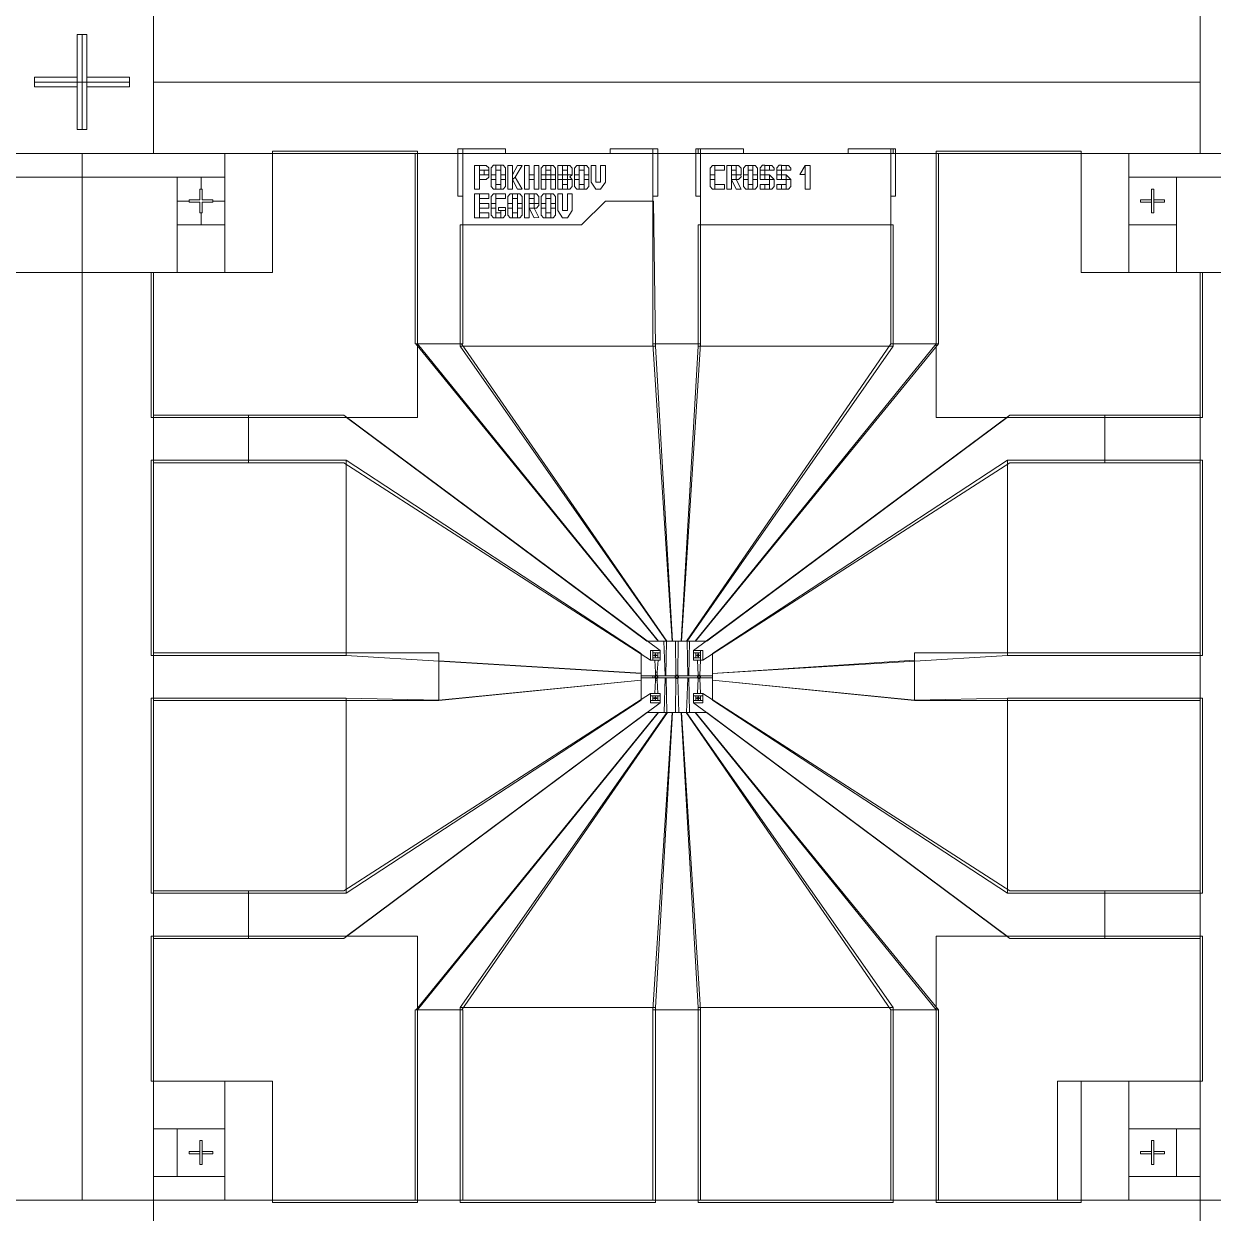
# Model space of a CAD drawing. Header units: millimetres. Extents: x -11355 to -1355, y 1102 to 18602.
# Drawn here: x -8978 to -6478, y 11224 to 13724 of the extents above; entities that cross this region are included whole.
import ezdxf

# ---------------------------------------------------------------- set-up
doc = ezdxf.new("R2010")
doc.units = ezdxf.units.MM
doc.header["$MEASUREMENT"] = 0
doc.layers.add('Etching', color=7, linetype='Continuous')
doc.layers.add('Ohmic', color=7, linetype='Continuous')
doc.layers.add('Mark', color=7, linetype='Continuous', plot=False)

msp = doc.modelspace()

# ---------------------------------------------------------------- linework, layer by layer
at = {"layer": 'Etching', "color": 242, "lineweight": 9}
for points in [[(-8705, 13601.5), (-6505, 13601.5), (-6505, 13751.5), (-8705, 13751.5), (-8705, 13601.5)], [(-8705, 13451.5), (-6505, 13451.5), (-6505, 13601.5), (-8705, 13601.5), (-8705, 13451.5)], [(-9155, 13401.5), (-8855, 13401.5), (-8855, 13451.5), (-9155, 13451.5), (-9155, 13401.5)], [(-8855, 13401.5), (-8555, 13401.5), (-8555, 13451.5), (-8855, 13451.5), (-8855, 13401.5)], [(-8555, 13201.5), (-8455, 13201.5), (-8455, 13451.5), (-8555, 13451.5), (-8555, 13201.5)], [(-8155, 13051.5), (-8055, 13051.5), (-8055, 13451.5), (-8155, 13451.5), (-8155, 13051.5)], [(-7655, 13051.5), (-7555, 13051.5), (-7555, 13451.5), (-7655, 13451.5), (-7655, 13051.5)], [(-7155, 13051.5), (-7055, 13051.5), (-7055, 13451.5), (-7155, 13451.5), (-7155, 13051.5)], [(-6755, 13201.5), (-6655, 13201.5), (-6655, 13451.5), (-6755, 13451.5), (-6755, 13201.5)], [(-6655, 13401.5), (-6355, 13401.5), (-6355, 13451.5), (-6655, 13451.5), (-6655, 13401.5)], [(-9055, 13201.5), (-8855, 13201.5), (-8855, 13401.5), (-9055, 13401.5), (-9055, 13201.5)], [(-8855, 13201.5), (-8655, 13201.5), (-8655, 13401.5), (-8855, 13401.5), (-8855, 13201.5)], [(-6555, 13201.5), (-6355, 13201.5), (-6355, 13401.5), (-6555, 13401.5), (-6555, 13201.5)], [(-8655, 13201.5), (-8555, 13201.5), (-8555, 13301.5), (-8655, 13301.5), (-8655, 13201.5)], [(-6655, 13201.5), (-6555, 13201.5), (-6555, 13301.5), (-6655, 13301.5), (-6655, 13201.5)], [(-9005, 11251.5), (-8855, 11251.5), (-8855, 13201.5), (-9005, 13201.5), (-9005, 11251.5)], [(-8855, 11251.5), (-8705, 11251.5), (-8705, 13201.5), (-8855, 13201.5), (-8855, 11251.5)], [(-6505, 11251.5), (-6355, 11251.5), (-6355, 13201.5), (-6505, 13201.5), (-6505, 11251.5)], [(-7644.303, 12426.332), (-8153.606, 13051.5), (-8057.169, 13051.5), (-7625.63, 12426.5), (-7644.303, 12426.332)], [(-7614.921, 12426.501), (-7655, 13051.5), (-7555, 13051.5), (-7595.079, 12426.501), (-7614.921, 12426.501)], [(-7565.697, 12426.332), (-7055, 13051.5), (-7155, 13051.5), (-7584.37, 12426.5), (-7565.697, 12426.332)], [(-8705, 12801.5), (-8505, 12801.5), (-8505, 12901.5), (-8705, 12901.5), (-8705, 12801.5)], [(-8305, 12901.5), (-8505, 12901.5), (-8505, 12801.5), (-8305, 12801.5), (-7660, 12386.5), (-7660, 12406.5), (-7640, 12406.5), (-8305, 12901.5)], [(-6905, 12901.5), (-6705, 12901.5), (-6705, 12801.5), (-6905, 12801.5), (-7550, 12386.5), (-7550, 12406.5), (-7570, 12406.5), (-6905, 12901.5)], [(-6705, 12801.5), (-6505, 12801.5), (-6505, 12901.5), (-6705, 12901.5), (-6705, 12801.5)], [(-7632, 12426.442), (-7626.674, 12426.5), (-7627.692, 12353.416), (-7629.535, 12353.416), (-7632, 12426.442)], [(-7606.911, 12354.819), (-7603.091, 12354.819), (-7602, 12426.501), (-7608, 12426.501), (-7606.911, 12354.819)], [(-7578, 12426.442), (-7583.326, 12426.5), (-7582, 12353.41), (-7580, 12353.41), (-7578, 12426.442)], [(-8705, 12301.5), (-8105, 12301.5), (-8105, 12401.5), (-8705, 12401.5), (-8705, 12301.5)], [(-7660, 12386.5), (-7655, 12386.5), (-7655, 12406.5), (-7660, 12406.5), (-7660, 12386.5)], [(-7655, 12401.5), (-7640, 12401.5), (-7640, 12406.5), (-7655, 12406.5), (-7655, 12401.5)], [(-7645, 12391.5), (-7640, 12391.5), (-7640, 12401.5), (-7645, 12401.5), (-7645, 12391.5)], [(-7570, 12401.5), (-7555, 12401.5), (-7555, 12406.5), (-7570, 12406.5), (-7570, 12401.5)], [(-7570, 12391.5), (-7565, 12391.5), (-7565, 12401.5), (-7570, 12401.5), (-7570, 12391.5)], [(-7555, 12386.5), (-7550, 12386.5), (-7550, 12406.5), (-7555, 12406.5), (-7555, 12386.5)], [(-7105, 12301.5), (-6505, 12301.5), (-6505, 12401.5), (-7105, 12401.5), (-7105, 12301.5)], [(-7680.011, 12358.92), (-7680, 12344.148), (-8105, 12301.5), (-8105, 12385.362), (-7680.011, 12358.92)], [(-7655, 12386.5), (-7640, 12386.5), (-7640, 12391.5), (-7655, 12391.5), (-7655, 12386.5)], [(-7644.205, 12386.5), (-7651.465, 12386.5), (-7649.927, 12361.5), (-7646.107, 12361.5), (-7644.205, 12386.5)], [(-7570, 12386.5), (-7555, 12386.5), (-7555, 12391.5), (-7570, 12391.5), (-7570, 12386.5)], [(-7561.342, 12386.5), (-7555, 12386.5), (-7556.41, 12354.819), (-7560.23, 12354.819), (-7561.342, 12386.5)], [(-7530.001, 12358.687), (-7530.002, 12344.147), (-7105, 12301.5), (-7105, 12386.121), (-7530.001, 12358.687)], [(-7680.004, 12349.59), (-7655.017, 12349.59), (-7655.017, 12353.41), (-7680.006, 12353.41), (-7680.004, 12349.59)], [(-7655.017, 12349.59), (-7651.337, 12349.59), (-7651.337, 12353.41), (-7655.017, 12353.41), (-7655.017, 12349.59)], [(-7651.337, 12349.59), (-7649.927, 12351), (-7649.927, 12352), (-7651.337, 12353.41), (-7651.337, 12349.59)], [(-7649.927, 12354.819), (-7646.107, 12354.819), (-7646.107, 12361.5), (-7649.927, 12361.5), (-7649.927, 12354.819)], [(-7648.52, 12353.41), (-7647.52, 12353.41), (-7646.107, 12354.819), (-7649.927, 12354.819), (-7648.52, 12353.41)], [(-7646.107, 12351), (-7644.697, 12349.59), (-7644.697, 12353.41), (-7646.107, 12352), (-7646.107, 12351)], [(-7644.697, 12353.41), (-7608.321, 12353.41), (-7608.321, 12349.59), (-7644.697, 12349.59), (-7644.697, 12353.41)], [(-7608.321, 12349.59), (-7606.911, 12351), (-7606.911, 12352), (-7608.321, 12353.41), (-7608.321, 12349.59)], [(-7605.504, 12353.41), (-7604.504, 12353.41), (-7603.091, 12354.819), (-7606.911, 12354.819), (-7605.504, 12353.41)], [(-7603.091, 12351), (-7601.681, 12349.59), (-7601.681, 12353.41), (-7603.091, 12352), (-7603.091, 12351)], [(-7601.681, 12349.59), (-7561.64, 12349.59), (-7561.64, 12353.41), (-7601.681, 12353.41), (-7601.681, 12349.59)], [(-7561.64, 12349.59), (-7560.23, 12351), (-7560.23, 12352), (-7561.64, 12353.41), (-7561.64, 12349.59)], [(-7558.823, 12353.41), (-7557.823, 12353.41), (-7556.41, 12354.819), (-7560.23, 12354.819), (-7558.823, 12353.41)], [(-7556.41, 12351), (-7555, 12349.59), (-7555, 12353.41), (-7556.41, 12352), (-7556.41, 12351)], [(-7530.001, 12349.584), (-7555, 12349.59), (-7555, 12353.41), (-7530.002, 12353.41), (-7530.001, 12349.584)], [(-7644.678, 12316.5), (-7651.419, 12316.5), (-7649.927, 12344.5), (-7646.107, 12344.5), (-7644.678, 12316.5)], [(-7649.927, 12348.18), (-7646.107, 12348.18), (-7647.52, 12349.59), (-7648.52, 12349.59), (-7649.927, 12348.18)], [(-7646.107, 12344.5), (-7649.927, 12344.5), (-7649.927, 12348.18), (-7646.107, 12348.18), (-7646.107, 12344.5)], [(-7631.605, 12276.56), (-7625.63, 12276.499), (-7627.494, 12349.587), (-7629.425, 12349.587), (-7631.605, 12276.56)], [(-7606.911, 12348.18), (-7603.091, 12348.18), (-7600.511, 12276.501), (-7608.032, 12276.501), (-7606.911, 12348.18)], [(-7606.911, 12348.18), (-7603.091, 12348.18), (-7604.504, 12349.59), (-7605.504, 12349.59), (-7606.911, 12348.18)], [(-7578.249, 12276.561), (-7584.37, 12276.5), (-7582, 12349.589), (-7579.999, 12349.59), (-7578.249, 12276.561)], [(-7561.711, 12316.5), (-7555.034, 12316.5), (-7556.41, 12348.18), (-7560.23, 12348.18), (-7561.711, 12316.5)], [(-7560.23, 12348.18), (-7556.41, 12348.18), (-7557.823, 12349.59), (-7558.823, 12349.59), (-7560.23, 12348.18)], [(-8305, 11801.5), (-8505, 11801.5), (-8505, 11901.5), (-8305, 11901.5), (-7660, 12316.5), (-7660, 12296.5), (-7640, 12296.5), (-8305, 11801.5)], [(-7660, 12311.5), (-7640, 12311.5), (-7640, 12316.5), (-7660, 12316.5), (-7660, 12311.5)], [(-7660, 12301.5), (-7655, 12301.5), (-7655, 12311.5), (-7660, 12311.5), (-7660, 12301.5)], [(-7660, 12296.5), (-7640, 12296.5), (-7640, 12301.5), (-7660, 12301.5), (-7660, 12296.5)], [(-7645, 12301.5), (-7640, 12301.5), (-7640, 12311.5), (-7645, 12311.5), (-7645, 12301.5)], [(-7570, 12311.5), (-7550, 12311.5), (-7550, 12316.5), (-7570, 12316.5), (-7570, 12311.5)], [(-6905, 11801.5), (-6705, 11801.5), (-6705, 11901.5), (-6905, 11901.5), (-7550, 12316.5), (-7550, 12296.5), (-7570, 12296.5), (-6905, 11801.5)], [(-7570, 12301.5), (-7565, 12301.5), (-7565, 12311.5), (-7570, 12311.5), (-7570, 12301.5)], [(-7570, 12296.5), (-7550, 12296.5), (-7550, 12301.5), (-7570, 12301.5), (-7570, 12296.5)], [(-7555, 12301.5), (-7550, 12301.5), (-7550, 12311.5), (-7555, 12311.5), (-7555, 12301.5)], [(-7644.303, 12276.668), (-8152.605, 11651.5), (-8056.832, 11651.5), (-7624.63, 12276.5), (-7644.303, 12276.668)], [(-7615, 12276.5), (-7655, 11651.5), (-7555, 11651.5), (-7595, 12276.501), (-7615, 12276.5)], [(-7565.697, 12276.668), (-7055, 11651.5), (-7155, 11651.5), (-7585.37, 12276.5), (-7565.697, 12276.668)], [(-8705, 11801.5), (-8505, 11801.5), (-8505, 11901.5), (-8705, 11901.5), (-8705, 11801.5)], [(-6705, 11801.5), (-6505, 11801.5), (-6505, 11901.5), (-6705, 11901.5), (-6705, 11801.5)], [(-8155, 11251.5), (-8055, 11251.5), (-8055, 11651.5), (-8155, 11651.5), (-8155, 11251.5)], [(-7655, 11251.5), (-7555, 11251.5), (-7555, 11651.5), (-7655, 11651.5), (-7655, 11251.5)], [(-7155, 11251.5), (-7055, 11251.5), (-7055, 11651.5), (-7155, 11651.5), (-7155, 11251.5)], [(-8705, 11401.5), (-8555, 11401.5), (-8555, 11501.5), (-8705, 11501.5), (-8705, 11401.5)], [(-8555, 11251.5), (-8455, 11251.5), (-8455, 11501.5), (-8555, 11501.5), (-8555, 11251.5)], [(-6805, 11251.5), (-6655, 11251.5), (-6655, 11501.5), (-6805, 11501.5), (-6805, 11251.5)], [(-6655, 11401.5), (-6505, 11401.5), (-6505, 11501.5), (-6655, 11501.5), (-6655, 11401.5)], [(-8705, 11301.5), (-8655, 11301.5), (-8655, 11401.5), (-8705, 11401.5), (-8705, 11301.5)], [(-6555, 11301.5), (-6505, 11301.5), (-6505, 11401.5), (-6555, 11401.5), (-6555, 11301.5)], [(-8705, 11251.5), (-8555, 11251.5), (-8555, 11301.5), (-8705, 11301.5), (-8705, 11251.5)], [(-6655, 11251.5), (-6505, 11251.5), (-6505, 11301.5), (-6655, 11301.5), (-6655, 11251.5)], [(-8705, 11101.5), (-6505, 11101.5), (-6505, 11251.5), (-8705, 11251.5), (-8705, 11101.5)]]:
    msp.add_lwpolyline(points, dxfattribs=at)
at = {"layer": 'Mark', "color": 250, "lineweight": 9}
for points in [[(-8655, 13401.5), (-8605, 13401.5), (-8605, 13376.5), (-8607.5, 13376.5), (-8607.5, 13354), (-8630, 13354), (-8630, 13351.5), (-8655, 13351.5), (-8655, 13401.5)], [(-8555, 13401.5), (-8605, 13401.5), (-8605, 13376.5), (-8602.5, 13376.5), (-8602.5, 13354), (-8580, 13354), (-8580, 13351.5), (-8555, 13351.5), (-8555, 13401.5)], [(-8655, 13301.5), (-8605, 13301.5), (-8605, 13326.5), (-8607.5, 13326.5), (-8607.5, 13349), (-8630, 13349), (-8630, 13351.5), (-8655, 13351.5), (-8655, 13301.5)], [(-8555, 13301.5), (-8605, 13301.5), (-8605, 13326.5), (-8602.5, 13326.5), (-8602.5, 13349), (-8580, 13349), (-8580, 13351.5), (-8555, 13351.5), (-8555, 13301.5)]]:
    msp.add_lwpolyline(points, dxfattribs=at)
at = {"layer": 'Ohmic', "color": 114, "lineweight": 9}
for points in [[(-8865, 13601.5), (-8855, 13601.5), (-8855, 13701.5), (-8865, 13701.5), (-8865, 13601.5)], [(-8855, 13601.5), (-8845, 13601.5), (-8845, 13701.5), (-8855, 13701.5), (-8855, 13601.5)], [(-8955, 13611.5), (-8955, 13601.5), (-8865, 13601.5), (-8865, 13611.5), (-8955, 13611.5)], [(-8955, 13591.5), (-8955, 13601.5), (-8865, 13601.5), (-8865, 13591.5), (-8955, 13591.5)], [(-8865, 13501.5), (-8855, 13501.5), (-8855, 13601.5), (-8865, 13601.5), (-8865, 13501.5)], [(-8855, 13501.5), (-8845, 13501.5), (-8845, 13601.5), (-8855, 13601.5), (-8855, 13501.5)], [(-8755, 13611.5), (-8755, 13601.5), (-8845, 13601.5), (-8845, 13611.5), (-8755, 13611.5)], [(-8755, 13591.5), (-8755, 13601.5), (-8845, 13601.5), (-8845, 13591.5), (-8755, 13591.5)], [(-8710, 12896.5), (-8150, 12896.5), (-8150, 13456.5), (-8455, 13456.5), (-8455, 13201.5), (-8710, 13201.5), (-8710, 12896.5)], [(-8065, 13361.5), (-8055, 13361.5), (-8055, 13461.5), (-8065, 13461.5), (-8065, 13361.5)], [(-7965, 13451.5), (-7965, 13461.5), (-8055, 13461.5), (-8055, 13451.5), (-7965, 13451.5)], [(-7745, 13451.5), (-7745, 13461.5), (-7655, 13461.5), (-7655, 13451.5), (-7745, 13451.5)], [(-7655, 13361.5), (-7645, 13361.5), (-7645, 13461.5), (-7655, 13461.5), (-7655, 13361.5)], [(-7565, 13361.5), (-7555, 13361.5), (-7555, 13461.5), (-7565, 13461.5), (-7565, 13361.5)], [(-7465, 13451.5), (-7465, 13461.5), (-7560, 13461.5), (-7560, 13451.5), (-7465, 13451.5)], [(-7245, 13451.5), (-7245, 13461.5), (-7150, 13461.5), (-7150, 13451.5), (-7245, 13451.5)], [(-7155, 13361.5), (-7145, 13361.5), (-7145, 13461.5), (-7155, 13461.5), (-7155, 13361.5)], [(-6500, 12896.5), (-7060, 12896.5), (-7060, 13456.5), (-6755, 13456.5), (-6755, 13201.5), (-6500, 13201.5), (-6500, 12896.5)], [(-8030, 13376.484), (-8020, 13376.484), (-8020, 13426.484), (-8030, 13426.484), (-8030, 13376.484)], [(-8020, 13426.484), (-8020, 13416.484), (-8000, 13416.484), (-8000, 13421.468), (-8005.597, 13426.484), (-8020, 13426.484)], [(-7995, 13406.5), (-7985, 13406.5), (-7985, 13426.5), (-7989.984, 13426.5), (-7995, 13420.903), (-7995, 13406.5)], [(-7985, 13416.5), (-7975, 13416.5), (-7975, 13426.5), (-7985, 13426.5), (-7985, 13416.5)], [(-7965, 13406.5), (-7975, 13406.5), (-7975, 13426.5), (-7970.016, 13426.5), (-7965, 13420.903), (-7965, 13406.5)], [(-7960, 13376.484), (-7950, 13376.484), (-7950, 13426.484), (-7960, 13426.484), (-7960, 13376.484)], [(-7950, 13406.484), (-7940, 13426.484), (-7930, 13426.484), (-7944.433, 13401.484), (-7950, 13396.484), (-7950, 13406.484)], [(-7925, 13376.484), (-7915, 13376.484), (-7915, 13426.484), (-7925, 13426.484), (-7925, 13376.484)], [(-7905, 13376.484), (-7895, 13376.484), (-7895, 13426.484), (-7905, 13426.484), (-7905, 13376.484)], [(-7890, 13406.484), (-7880, 13406.484), (-7880, 13426.484), (-7884.984, 13426.484), (-7890, 13420.887), (-7890, 13406.484)], [(-7880, 13416.484), (-7870, 13416.484), (-7870, 13426.484), (-7880, 13426.484), (-7880, 13416.484)], [(-7860, 13406.484), (-7870, 13406.484), (-7870, 13426.484), (-7865.016, 13426.484), (-7860, 13420.887), (-7860, 13406.484)], [(-7855, 13406.484), (-7845, 13406.484), (-7845, 13426.484), (-7855, 13426.484), (-7855, 13406.484)], [(-7845, 13416.484), (-7835, 13416.484), (-7835, 13426.484), (-7845, 13426.484), (-7845, 13416.484)], [(-7825, 13406.484), (-7835, 13406.484), (-7835, 13426.484), (-7830.016, 13426.484), (-7825, 13420.887), (-7825, 13406.484)], [(-7820, 13406.484), (-7810, 13406.484), (-7810, 13426.484), (-7814.984, 13426.484), (-7820, 13420.887), (-7820, 13406.484)], [(-7810, 13416.484), (-7800, 13416.484), (-7800, 13426.484), (-7810, 13426.484), (-7810, 13416.484)], [(-7790, 13406.484), (-7800, 13406.484), (-7800, 13426.484), (-7795.016, 13426.484), (-7790, 13420.887), (-7790, 13406.484)], [(-7765, 13376.484), (-7775, 13376.484), (-7785, 13391.389), (-7785, 13426.484), (-7775, 13426.484), (-7775, 13391.389), (-7765, 13391.389), (-7765, 13426.484), (-7755, 13426.484), (-7755, 13391.389), (-7765, 13376.484)], [(-7535, 13406.484), (-7525, 13406.484), (-7525, 13426.484), (-7529.984, 13426.484), (-7535, 13420.887), (-7535, 13406.484)], [(-7525, 13416.484), (-7505, 13416.484), (-7505, 13426.484), (-7525, 13426.484), (-7525, 13416.484)], [(-7500, 13376.484), (-7490, 13376.484), (-7490, 13426.484), (-7500, 13426.484), (-7500, 13376.484)], [(-7490, 13426.484), (-7480, 13426.484), (-7480, 13416.484), (-7490, 13416.484), (-7490, 13426.484)], [(-7470, 13406.484), (-7480, 13406.484), (-7480, 13426.484), (-7475.016, 13426.484), (-7470, 13420.887), (-7470, 13406.484)], [(-7465, 13406.484), (-7455, 13406.484), (-7455, 13426.484), (-7459.984, 13426.484), (-7465, 13420.887), (-7465, 13406.484)], [(-7455, 13416.484), (-7445, 13416.484), (-7445, 13426.484), (-7455, 13426.484), (-7455, 13416.484)], [(-7435, 13406.484), (-7445, 13406.484), (-7445, 13426.484), (-7440.016, 13426.484), (-7435, 13420.887), (-7435, 13406.484)], [(-7429.975, 13416.484), (-7420, 13416.52), (-7420, 13426.52), (-7424.984, 13426.52), (-7430, 13420.923), (-7429.975, 13416.484)], [(-7420, 13416.484), (-7410, 13416.484), (-7410, 13426.484), (-7420, 13426.484), (-7420, 13416.484)], [(-7400.025, 13416.448), (-7410, 13416.484), (-7410, 13426.484), (-7405.016, 13426.484), (-7400, 13420.887), (-7400.025, 13416.448)], [(-7394.975, 13416.484), (-7385, 13416.52), (-7385, 13426.52), (-7389.984, 13426.52), (-7395, 13420.923), (-7394.975, 13416.484)], [(-7385, 13416.484), (-7375, 13416.484), (-7375, 13426.484), (-7385, 13426.484), (-7385, 13416.484)], [(-7365.025, 13416.448), (-7375, 13416.484), (-7375, 13426.484), (-7370.016, 13426.484), (-7365, 13420.887), (-7365.025, 13416.448)], [(-7334.846, 13409.797), (-7336.295, 13406.899), (-7346.283, 13406.955), (-7334.846, 13426.484), (-7334.846, 13409.797)], [(-7334.846, 13376.484), (-7324.846, 13376.484), (-7324.846, 13426.484), (-7334.846, 13426.484), (-7334.846, 13376.484)], [(-8020, 13396.484), (-8020, 13406.484), (-8000, 13406.484), (-8000, 13401.5), (-8005.597, 13396.484), (-8020, 13396.484)], [(-8010, 13406.484), (-8010, 13416.484), (-8000, 13416.484), (-8000, 13406.484), (-8010, 13406.484)], [(-7995, 13396.5), (-7985, 13396.5), (-7985, 13406.5), (-7995, 13406.5), (-7995, 13396.5)], [(-7975, 13396.5), (-7965, 13396.5), (-7965, 13406.5), (-7975, 13406.5), (-7975, 13396.5)], [(-7950, 13396.484), (-7940, 13376.484), (-7930, 13376.484), (-7944.433, 13401.484), (-7950, 13396.484)], [(-7915, 13396.484), (-7905, 13396.484), (-7905, 13406.484), (-7915, 13406.484), (-7915, 13396.484)], [(-7890, 13396.484), (-7880, 13396.484), (-7880, 13406.484), (-7890, 13406.484), (-7890, 13396.484)], [(-7880, 13396.484), (-7870, 13396.484), (-7870, 13406.484), (-7880, 13406.484), (-7880, 13396.484)], [(-7870, 13396.484), (-7860, 13396.484), (-7860, 13406.484), (-7870, 13406.484), (-7870, 13396.484)], [(-7855, 13396.484), (-7845, 13396.484), (-7845, 13406.484), (-7855, 13406.484), (-7855, 13396.484)], [(-7845, 13396.484), (-7835, 13396.484), (-7835, 13406.484), (-7845, 13406.484), (-7845, 13396.484)], [(-7835, 13406.484), (-7825, 13406.484), (-7830, 13402.19), (-7825, 13396.484), (-7835, 13396.484), (-7835, 13406.484)], [(-7820, 13396.484), (-7810, 13396.484), (-7810, 13406.484), (-7820, 13406.484), (-7820, 13396.484)], [(-7800, 13396.484), (-7790, 13396.484), (-7790, 13406.484), (-7800, 13406.484), (-7800, 13396.484)], [(-7535, 13396.484), (-7525, 13396.484), (-7525, 13406.484), (-7535, 13406.484), (-7535, 13396.484)], [(-7490, 13406.484), (-7480, 13406.484), (-7480, 13396.484), (-7490, 13396.484), (-7490, 13406.484)], [(-7470.025, 13406.52), (-7480, 13406.484), (-7480, 13396.484), (-7475.016, 13396.484), (-7470, 13402.081), (-7470.025, 13406.52)], [(-7465, 13396.484), (-7455, 13396.484), (-7455, 13406.484), (-7465, 13406.484), (-7465, 13396.484)], [(-7445, 13396.484), (-7435, 13396.484), (-7435, 13406.484), (-7445, 13406.484), (-7445, 13396.484)], [(-7430, 13406.484), (-7420, 13406.484), (-7420, 13416.484), (-7430, 13416.484), (-7430, 13406.484)], [(-7430, 13396.484), (-7420, 13396.484), (-7420, 13406.484), (-7430, 13406.484), (-7430, 13396.484)], [(-7420, 13396.484), (-7410, 13396.484), (-7410, 13406.484), (-7420, 13406.484), (-7420, 13396.484)], [(-7410, 13406.484), (-7405, 13401.484), (-7400, 13396.484), (-7410, 13396.484), (-7410, 13406.484)], [(-7395, 13406.484), (-7385, 13406.484), (-7385, 13416.484), (-7395, 13416.484), (-7395, 13406.484)], [(-7395, 13396.484), (-7385, 13396.484), (-7385, 13406.484), (-7395, 13406.484), (-7395, 13396.484)], [(-7385, 13396.484), (-7375, 13396.484), (-7375, 13406.484), (-7385, 13406.484), (-7385, 13396.484)], [(-7375, 13406.484), (-7370, 13401.484), (-7365, 13396.484), (-7375, 13396.484), (-7375, 13406.484)], [(-7995, 13396.5), (-7985, 13396.5), (-7985, 13376.5), (-7989.984, 13376.5), (-7995, 13382.097), (-7995, 13396.5)], [(-7985, 13376.5), (-7975, 13376.5), (-7975, 13386.5), (-7985, 13386.5), (-7985, 13376.5)], [(-7965, 13396.5), (-7975, 13396.5), (-7975, 13376.5), (-7970.016, 13376.5), (-7965, 13382.097), (-7965, 13396.5)], [(-7890, 13396.484), (-7880, 13396.484), (-7880, 13376.484), (-7890, 13376.484), (-7890, 13396.484)], [(-7860, 13396.484), (-7870, 13396.484), (-7870, 13376.484), (-7860, 13376.484), (-7860, 13396.484)], [(-7855, 13396.484), (-7845, 13396.484), (-7845, 13376.484), (-7855, 13376.484), (-7855, 13396.484)], [(-7845, 13376.484), (-7835, 13376.484), (-7835, 13386.484), (-7845, 13386.484), (-7845, 13376.484)], [(-7825, 13396.484), (-7835, 13396.484), (-7835, 13376.484), (-7830.016, 13376.484), (-7825, 13382.081), (-7825, 13396.484)], [(-7820, 13396.484), (-7810, 13396.484), (-7810, 13376.484), (-7814.984, 13376.484), (-7820, 13382.081), (-7820, 13396.484)], [(-7810, 13376.484), (-7800, 13376.484), (-7800, 13386.484), (-7810, 13386.484), (-7810, 13376.484)], [(-7790, 13396.484), (-7800, 13396.484), (-7800, 13376.484), (-7795.016, 13376.484), (-7790, 13382.081), (-7790, 13396.484)], [(-7535, 13396.484), (-7525, 13396.484), (-7525, 13376.484), (-7529.984, 13376.484), (-7535, 13382.081), (-7535, 13396.484)], [(-7525, 13376.484), (-7505, 13376.484), (-7505, 13386.484), (-7525, 13386.484), (-7525, 13376.484)], [(-7490, 13396.484), (-7480, 13376.484), (-7470.012, 13376.54), (-7480, 13396.484), (-7490, 13396.484)], [(-7465, 13396.484), (-7455, 13396.484), (-7455, 13376.484), (-7459.984, 13376.484), (-7465, 13382.081), (-7465, 13396.484)], [(-7455, 13376.484), (-7445, 13376.484), (-7445, 13386.484), (-7455, 13386.484), (-7455, 13376.484)], [(-7435, 13396.484), (-7445, 13396.484), (-7445, 13376.484), (-7440.016, 13376.484), (-7435, 13382.081), (-7435, 13396.484)], [(-7430, 13386.484), (-7420, 13386.484), (-7420, 13376.484), (-7430, 13376.484), (-7430, 13386.484)], [(-7420, 13376.484), (-7410, 13376.484), (-7410, 13386.484), (-7420, 13386.484), (-7420, 13376.484)], [(-7400, 13396.484), (-7410, 13396.484), (-7410, 13376.484), (-7405.016, 13376.484), (-7400, 13382.081), (-7400, 13396.484)], [(-7395, 13386.484), (-7385, 13386.484), (-7385, 13376.484), (-7395, 13376.484), (-7395, 13386.484)], [(-7385, 13376.484), (-7375, 13376.484), (-7375, 13386.484), (-7385, 13386.484), (-7385, 13376.484)], [(-7365, 13396.484), (-7375, 13396.484), (-7375, 13376.484), (-7370.016, 13376.484), (-7365, 13382.081), (-7365, 13396.484)], [(-6607.5, 13326.5), (-6602.5, 13326.5), (-6602.5, 13376.5), (-6607.5, 13376.5), (-6607.5, 13326.5)], [(-8060, 13046.5), (-7650, 13046.5), (-7654, 13351.5), (-7755, 13351.5), (-7805, 13301.5), (-8060, 13301.5), (-8060, 13046.5)], [(-8030, 13316.484), (-8020, 13316.484), (-8020, 13366.484), (-8030, 13366.484), (-8030, 13316.484)], [(-8020, 13356.484), (-8000, 13356.484), (-8000, 13366.484), (-8020, 13366.484), (-8020, 13356.484)], [(-7995.038, 13346.484), (-7985.038, 13346.484), (-7985.038, 13366.484), (-7990.022, 13366.484), (-7995.038, 13360.887), (-7995.038, 13346.484)], [(-7985.038, 13356.484), (-7965.038, 13356.484), (-7965.038, 13366.484), (-7985.038, 13366.484), (-7985.038, 13356.484)], [(-7960.032, 13346.484), (-7950.032, 13346.484), (-7950.032, 13366.484), (-7955.016, 13366.484), (-7960.032, 13360.887), (-7960.032, 13346.484)], [(-7950.032, 13356.484), (-7940.032, 13356.484), (-7940.032, 13366.484), (-7950.032, 13366.484), (-7950.032, 13356.484)], [(-7930.032, 13346.484), (-7940.032, 13346.484), (-7940.032, 13366.484), (-7935.048, 13366.484), (-7930.032, 13360.887), (-7930.032, 13346.484)], [(-7925.038, 13316.484), (-7915.038, 13316.484), (-7915.038, 13366.484), (-7925.038, 13366.484), (-7925.038, 13316.484)], [(-7915.038, 13366.484), (-7905.038, 13366.484), (-7905.038, 13356.484), (-7915.038, 13356.484), (-7915.038, 13366.484)], [(-7895.038, 13346.484), (-7905.038, 13346.484), (-7905.038, 13366.484), (-7900.054, 13366.484), (-7895.038, 13360.887), (-7895.038, 13346.484)], [(-7890.038, 13346.484), (-7880.038, 13346.484), (-7880.038, 13366.484), (-7885.022, 13366.484), (-7890.038, 13360.887), (-7890.038, 13346.484)], [(-7880.038, 13356.484), (-7870.038, 13356.484), (-7870.038, 13366.484), (-7880.038, 13366.484), (-7880.038, 13356.484)], [(-7860.038, 13346.484), (-7870.038, 13346.484), (-7870.038, 13366.484), (-7865.054, 13366.484), (-7860.038, 13360.887), (-7860.038, 13346.484)], [(-7835.038, 13316.484), (-7845.038, 13316.484), (-7855.038, 13331.389), (-7855.038, 13366.484), (-7845.038, 13366.484), (-7845.038, 13331.389), (-7835.038, 13331.389), (-7835.038, 13366.484), (-7825.038, 13366.484), (-7825.038, 13331.389), (-7835.038, 13316.484)], [(-6630, 13354), (-6630, 13349), (-6607.5, 13349), (-6607.5, 13354), (-6630, 13354)], [(-6580, 13354), (-6580, 13349), (-6602.5, 13349), (-6602.5, 13354), (-6580, 13354)], [(-8020, 13336.484), (-8000, 13336.484), (-8000, 13346.484), (-8020, 13346.484), (-8020, 13336.484)], [(-8020, 13316.484), (-8000, 13316.484), (-8000, 13326.484), (-8020, 13326.484), (-8020, 13316.484)], [(-7995.038, 13336.484), (-7985.038, 13336.484), (-7985.038, 13346.484), (-7995.038, 13346.484), (-7995.038, 13336.484)], [(-7995.038, 13336.484), (-7985.038, 13336.484), (-7985.038, 13316.484), (-7990.022, 13316.484), (-7995.038, 13322.081), (-7995.038, 13336.484)], [(-7985.038, 13326.484), (-7975.038, 13326.484), (-7975.038, 13316.484), (-7985.038, 13316.484), (-7985.038, 13326.484)], [(-7965.05, 13337.766), (-7965.056, 13331.613), (-7979.677, 13331.673), (-7979.677, 13337.766), (-7975.038, 13337.766), (-7965.05, 13337.766)], [(-7965.056, 13331.613), (-7975.038, 13331.674), (-7975.038, 13316.484), (-7970.054, 13316.484), (-7965.038, 13322.081), (-7965.056, 13331.613)], [(-7960.032, 13336.484), (-7950.032, 13336.484), (-7950.032, 13346.484), (-7960.032, 13346.484), (-7960.032, 13336.484)], [(-7960.032, 13336.484), (-7950.032, 13336.484), (-7950.032, 13316.484), (-7955.016, 13316.484), (-7960.032, 13322.081), (-7960.032, 13336.484)], [(-7950.032, 13316.484), (-7940.032, 13316.484), (-7940.032, 13326.484), (-7950.032, 13326.484), (-7950.032, 13316.484)], [(-7940.032, 13336.484), (-7930.032, 13336.484), (-7930.032, 13346.484), (-7940.032, 13346.484), (-7940.032, 13336.484)], [(-7930.032, 13336.484), (-7940.032, 13336.484), (-7940.032, 13316.484), (-7935.048, 13316.484), (-7930.032, 13322.081), (-7930.032, 13336.484)], [(-7915.038, 13346.484), (-7905.038, 13346.484), (-7905.038, 13336.484), (-7915.038, 13336.484), (-7915.038, 13346.484)], [(-7915.038, 13336.484), (-7905.038, 13316.484), (-7895.05, 13316.54), (-7905.038, 13336.484), (-7915.038, 13336.484)], [(-7895.063, 13346.52), (-7905.038, 13346.484), (-7905.038, 13336.484), (-7900.054, 13336.484), (-7895.038, 13342.081), (-7895.063, 13346.52)], [(-7890.038, 13336.484), (-7880.038, 13336.484), (-7880.038, 13346.484), (-7890.038, 13346.484), (-7890.038, 13336.484)], [(-7890.038, 13336.484), (-7880.038, 13336.484), (-7880.038, 13316.484), (-7885.022, 13316.484), (-7890.038, 13322.081), (-7890.038, 13336.484)], [(-7880.038, 13316.484), (-7870.038, 13316.484), (-7870.038, 13326.484), (-7880.038, 13326.484), (-7880.038, 13316.484)], [(-7870.038, 13336.484), (-7860.038, 13336.484), (-7860.038, 13346.484), (-7870.038, 13346.484), (-7870.038, 13336.484)], [(-7860.038, 13336.484), (-7870.038, 13336.484), (-7870.038, 13316.484), (-7865.054, 13316.484), (-7860.038, 13322.081), (-7860.038, 13336.484)], [(-7560, 13046.5), (-7150, 13046.5), (-7150, 13301.5), (-7560, 13301.5), (-7560, 13046.5)], [(-8299.282, 12896.5), (-8150, 12896.5), (-8150, 13051.496), (-7643.303, 12426.332), (-7667.855, 12426.332), (-8299.282, 12896.5)], [(-6910.718, 12896.5), (-7060, 12896.5), (-7060, 13051.496), (-7566.697, 12426.332), (-7542.145, 12426.332), (-6910.718, 12896.5)], [(-7626.676, 12426.5), (-8060, 13046.5), (-7650, 13046.5), (-7613.921, 12426.501), (-7626.676, 12426.5)], [(-7583.324, 12426.5), (-7150, 13046.5), (-7560, 13046.5), (-7596.079, 12426.501), (-7583.324, 12426.5)], [(-8710, 12396.5), (-8300, 12396.5), (-8300, 12806.5), (-8710, 12806.5), (-8710, 12396.5)], [(-8300, 12396.5), (-8300, 12806.5), (-7680, 12400.368), (-7680.012, 12358.5), (-8300, 12396.5)], [(-6910, 12396.5), (-6910, 12806.5), (-7530, 12400.368), (-7530.001, 12358.5), (-6910, 12396.5)], [(-6910, 12396.5), (-6500, 12396.5), (-6500, 12806.5), (-6910, 12806.5), (-6910, 12396.5)], [(-7653, 12396), (-7653, 12397), (-7650.5, 12397), (-7650.5, 12396), (-7653, 12396)], [(-7650.5, 12393.5), (-7649.5, 12393.5), (-7649.5, 12399.5), (-7650.5, 12399.5), (-7650.5, 12393.5)], [(-7649.5, 12396), (-7649.5, 12397), (-7647, 12397), (-7647, 12396), (-7649.5, 12396)], [(-7560.5, 12396), (-7560.5, 12397), (-7563, 12397), (-7563, 12396), (-7560.5, 12396)], [(-7560.5, 12393.5), (-7559.5, 12393.5), (-7559.5, 12399.5), (-7560.5, 12399.5), (-7560.5, 12393.5)], [(-7557, 12396), (-7557, 12397), (-7559.5, 12397), (-7559.5, 12396), (-7557, 12396)], [(-8300, 11896.5), (-8300, 12068.954), (-8300, 12306.5), (-8105, 12302.5), (-7680, 12344.5), (-7680, 12302.668), (-8300, 11896.5)], [(-6910, 11896.5), (-6910, 12068.954), (-6910, 12306.5), (-7105, 12302.5), (-7530.002, 12344.5), (-7530, 12302.668), (-6910, 11896.5)], [(-8710, 11896.5), (-8300, 11896.5), (-8300, 12306.5), (-8710, 12306.5), (-8710, 11896.5)], [(-7653, 12306), (-7653, 12307), (-7650.5, 12307), (-7650.5, 12306), (-7653, 12306)], [(-7650.5, 12303.5), (-7649.5, 12303.5), (-7649.5, 12309.5), (-7650.5, 12309.5), (-7650.5, 12303.5)], [(-7649.5, 12306), (-7649.5, 12307), (-7647, 12307), (-7647, 12306), (-7649.5, 12306)], [(-7560.5, 12306), (-7560.5, 12307), (-7563, 12307), (-7563, 12306), (-7560.5, 12306)], [(-7560.5, 12303.5), (-7559.5, 12303.5), (-7559.5, 12309.5), (-7560.5, 12309.5), (-7560.5, 12303.5)], [(-7557, 12306), (-7557, 12307), (-7559.5, 12307), (-7559.5, 12306), (-7557, 12306)], [(-6910, 11896.5), (-6500, 11896.5), (-6500, 12306.5), (-6910, 12306.5), (-6910, 11896.5)], [(-8299.282, 11806.5), (-8150, 11806.5), (-8150, 11651.504), (-7643.303, 12276.668), (-7667.855, 12276.668), (-8299.282, 11806.5)], [(-7650, 11656.5), (-8060, 11656.5), (-7625.63, 12276.5), (-7614, 12276.5), (-7650, 11656.5)], [(-7560, 11656.5), (-7150, 11656.5), (-7584.37, 12276.5), (-7596, 12276.5), (-7560, 11656.5)], [(-6910.718, 11806.5), (-7060, 11806.5), (-7060, 11651.504), (-7566.697, 12276.668), (-7542.145, 12276.668), (-6910.718, 11806.5)], [(-8710, 11806.5), (-8150, 11806.5), (-8150, 11246.5), (-8455, 11246.5), (-8455, 11501.5), (-8710, 11501.5), (-8710, 11806.5)], [(-6500, 11806.5), (-7060, 11806.5), (-7060, 11246.5), (-6755, 11246.5), (-6755, 11501.5), (-6500, 11501.5), (-6500, 11806.5)], [(-8060, 11246.5), (-7650, 11246.5), (-7650, 11656.5), (-8060, 11656.5), (-8060, 11246.5)], [(-7560, 11246.5), (-7150, 11246.5), (-7150, 11656.5), (-7560, 11656.5), (-7560, 11246.5)], [(-8607.5, 11326.5), (-8602.5, 11326.5), (-8602.5, 11376.5), (-8607.5, 11376.5), (-8607.5, 11326.5)], [(-6607.5, 11326.5), (-6602.5, 11326.5), (-6602.5, 11376.5), (-6607.5, 11376.5), (-6607.5, 11326.5)], [(-8630, 11354), (-8630, 11349), (-8607.5, 11349), (-8607.5, 11354), (-8630, 11354)], [(-8580, 11354), (-8580, 11349), (-8602.5, 11349), (-8602.5, 11354), (-8580, 11354)], [(-6630, 11354), (-6630, 11349), (-6607.5, 11349), (-6607.5, 11354), (-6630, 11354)], [(-6580, 11354), (-6580, 11349), (-6602.5, 11349), (-6602.5, 11354), (-6580, 11354)]]:
    msp.add_lwpolyline(points, dxfattribs=at)

doc.saveas('drawing.dxf')
